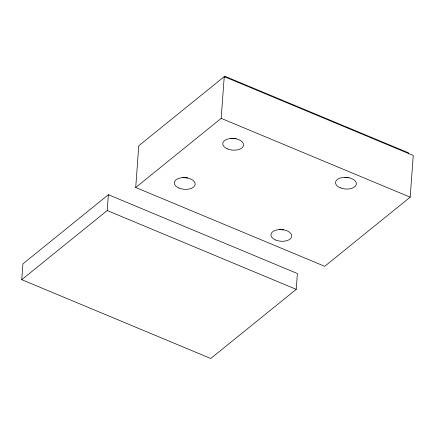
<?xml version="1.0" encoding="UTF-8"?>
<svg xmlns="http://www.w3.org/2000/svg" width="435" height="435" viewBox="0 0 435 435"><rect width="100%" height="100%" fill="white"/><g stroke="black" fill="none" stroke-linecap="round" stroke-linejoin="round"><path stroke-width="0.65" d="M21.75 279.672L22.914 263.849L108.38 194.711L297.388 273.528L296.23 289.351L210.757 358.489L21.75 279.672L107.217 210.54L108.38 194.711M135.709 187.49L138.77 145.774L224.242 76.642L413.25 155.453L410.189 197.169L324.717 266.307L135.709 187.49L221.176 118.358L224.242 76.642M408.568 154.055L408.655 152.902L225.46 76.511L224.406 77.365M221.176 118.358L410.189 197.169M107.217 210.54L296.23 289.351M236.145 138.635A10.44 5.84 4.2 0 1 230.762 138.194M348.93 177.513A10.44 5.84 4.2 0 1 344.863 177.333M283.685 229.783A10.44 5.84 4.2 0 1 279.618 229.452M187.713 177.812A10.44 5.84 4.2 0 1 182.33 177.371M179.03 188.094A10.44 5.84 4.2 0 0 195.136 184.331A10.44 5.84 4.2 0 0 180.025 178.029A10.44 5.84 4.2 0 0 179.03 188.094M227.467 148.917A10.44 5.84 4.2 0 0 243.567 145.154A10.44 5.84 4.2 0 0 228.457 138.852A10.44 5.84 4.2 0 0 227.467 148.917M340.246 187.8A10.44 5.84 4.2 0 0 356.352 184.032A10.44 5.84 4.2 0 0 341.241 177.736A10.44 5.84 4.2 0 0 340.246 187.8M275.67 240.033A10.44 5.84 4.2 0 0 291.771 236.27A10.44 5.84 4.2 0 0 276.665 229.968A10.44 5.84 4.2 0 0 275.67 240.033"/></g></svg>
